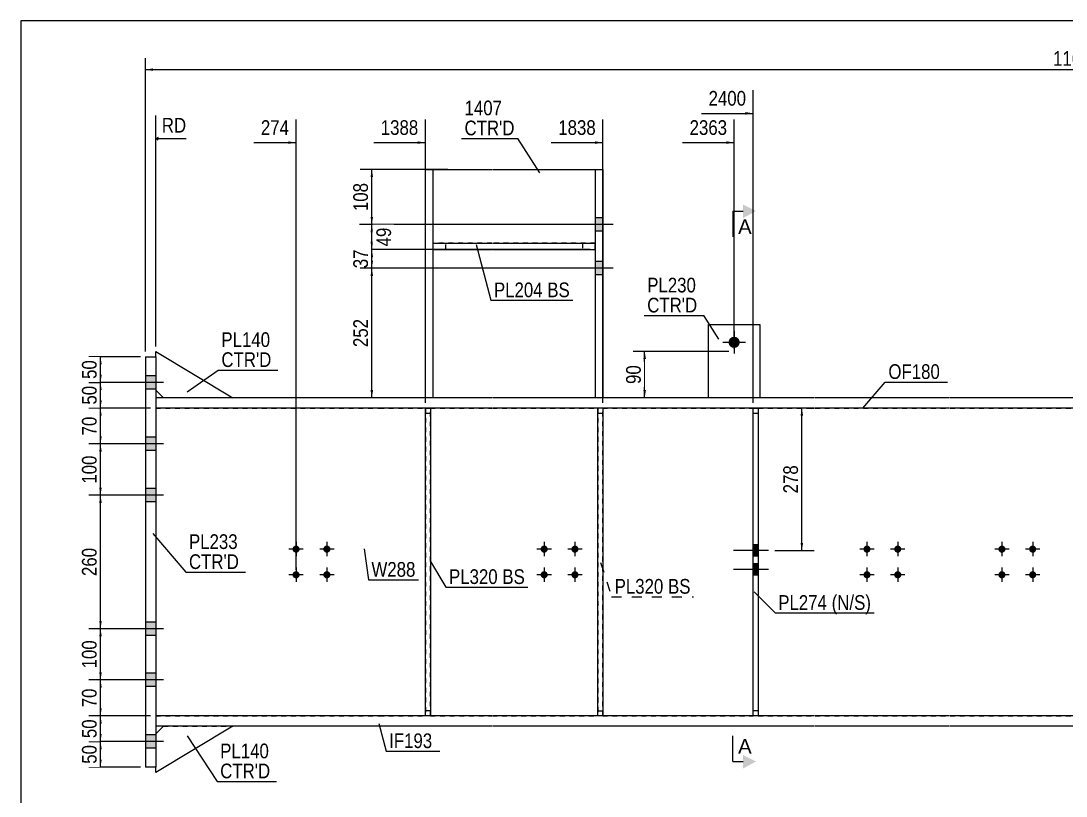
# Model space of a CAD drawing. Header units: millimetres. Extents: x -325 to 88, y -147 to 140.
# Drawn here: x -322.3 to -118.5, y -10.6 to 140.4 of the extents above; entities that cross this region are included whole.
import ezdxf

# ---------------------------------------------------------------- set-up
doc = ezdxf.new("R2010")
doc.units = ezdxf.units.MM
doc.linetypes.add('DXK_LINE_DOT1', pattern=[1.8814, 0.9407, -0.9407])
doc.linetypes.add('DXK_LINE_DOT2', pattern=[3.9198, 1.9599, -1.9599])
doc.styles.add('Arial', font='ARIAL.TTF', dxfattribs={"height": 0.2})
doc.styles.add('Arial Narrow', font='ARIALN.TTF', dxfattribs={"height": 0.2})

# ---------------------------------------------------------------- blocks, each defined once
blk = doc.blocks.new('Unknown-624482328-1210')
at = {"color": 5, "linetype": 'Continuous'}
for p, q in [((87.72, 140.45), (-322.28, 140.45)), ((-322.28, 140.45), (-322.28, -146.55))]:
    blk.add_line(p, q, dxfattribs=at)
blk = doc.blocks.new('Part-624482328-1436 - 1406')
at = {"color": 7, "linetype": 'DXK_LINE_DOT1'}
for p, q in [((-208.85, 65), (-209.85, 65)), ((-209.85, 65), (-209.85, 5)), ((-209.85, 64), (-208.85, 64)), ((-208.85, 5), (-208.85, 65)), ((-209.85, 6), (-208.85, 6)), ((-208.85, 5), (-209.85, 5))]:
    blk.add_line(p, q, dxfattribs=at)
blk = doc.blocks.new('Bolt-624482328-1413 - 1406')
at = {"linetype": 'Continuous'}
for points in [[(-210.31, 102.05), (-210.31, 99.45), (-208.85, 99.45), (-208.85, 102.05)], [(-210.31, 93.55), (-210.31, 90.95), (-208.85, 90.95), (-208.85, 93.55)]]:
    blk.add_hatch(color=3, dxfattribs=at).paths.add_polyline_path(points)
at = {"color": 3, "linetype": 'Continuous'}
for p, q in [((-208.85, 102.05), (-210.31, 102.05)), ((-206.85, 100.75), (-214.35, 100.75)), ((-208.85, 99.45), (-210.31, 99.45)), ((-206.85, 92.25), (-214.35, 92.25)), ((-208.85, 93.55), (-210.31, 93.55)), ((-208.85, 90.95), (-210.31, 90.95))]:
    blk.add_line(p, q, dxfattribs=at)
blk = doc.blocks.new('Bolt-624482328-2386 - 1406')
at = {"linetype": 'Continuous'}
for points in [[(-179.55, 38.32), (-179.55, 36.12), (-178.55, 36.12), (-178.55, 38.32)], [(-179.55, 34.64), (-179.55, 32.44), (-178.55, 32.44), (-178.55, 34.64)]]:
    blk.add_hatch(color=3, dxfattribs=at).paths.add_polyline_path(points)
at = {"color": 3, "linetype": 'Continuous'}
for p, q in [((-176.55, 37.22), (-183.35, 37.22)), ((-178.55, 38.32), (-179.55, 38.32)), ((-178.55, 36.12), (-179.55, 36.12)), ((-178.55, 34.64), (-179.55, 34.64)), ((-176.55, 33.54), (-183.35, 33.54)), ((-178.55, 32.44), (-179.55, 32.44))]:
    blk.add_line(p, q, dxfattribs=at)
blk = doc.blocks.new('Bolt-624482328-1414 - 1406')
at = {"linetype": 'Continuous'}
for points in [[(-210.31, 102.05), (-210.31, 99.45), (-208.85, 99.45), (-208.85, 102.05)], [(-210.31, 93.55), (-210.31, 90.95), (-208.85, 90.95), (-208.85, 93.55)]]:
    blk.add_hatch(color=3, dxfattribs=at).paths.add_polyline_path(points)
at = {"color": 3, "linetype": 'Continuous'}
for p, q in [((-208.85, 102.05), (-210.31, 102.05)), ((-206.85, 100.75), (-214.35, 100.75)), ((-208.85, 99.45), (-210.31, 99.45)), ((-206.85, 92.25), (-214.35, 92.25)), ((-208.85, 93.55), (-210.31, 93.55)), ((-208.85, 90.95), (-210.31, 90.95))]:
    blk.add_line(p, q, dxfattribs=at)
blk = doc.blocks.new('Part-624482328-1458 - 1406')
at = {"color": 2, "linetype": 'Continuous'}
for p, q in [((-243.44, 5), (-243.44, 65)), ((-242.44, 65), (-242.44, 5))]:
    blk.add_line(p, q, dxfattribs=at)
at = {"color": 7, "linetype": 'DXK_LINE_DOT1'}
for p, q in [((-243.44, 65), (-242.44, 65)), ((-243.44, 64), (-242.44, 64)), ((-242.44, 6), (-243.44, 6)), ((-242.44, 5), (-243.44, 5))]:
    blk.add_line(p, q, dxfattribs=at)
blk = doc.blocks.new('Part-624482328-1463 - 1406')
at = {"color": 7, "linetype": 'DXK_LINE_DOT1'}
for p, q in [((-243.44, 65), (-243.44, 5)), ((-242.44, 5), (-242.44, 65))]:
    blk.add_line(p, q, dxfattribs=at)
blk = doc.blocks.new('Part-624482328-1667 - 1406')
at = {"color": 2, "linetype": 'Continuous'}
for p, q in [((-296, 75), (-296, 76)), ((-296, 76), (-281, 67)), ((-296, 68.5), (-294.5, 67))]:
    blk.add_line(p, q, dxfattribs=at)
at = {"color": 7, "linetype": 'DXK_LINE_DOT1'}
for p, q in [((-296, 75), (-296, 68.5)), ((-281, 67), (-294.5, 67))]:
    blk.add_line(p, q, dxfattribs=at)
blk = doc.blocks.new('Part-624482328-1603 - 1406')
at = {"color": 2, "linetype": 'Continuous'}
for p, q in [((-179.55, 5), (-179.55, 65)), ((-178.55, 65), (-178.55, 5))]:
    blk.add_line(p, q, dxfattribs=at)
at = {"color": 7, "linetype": 'DXK_LINE_DOT1'}
for p, q in [((-179.55, 65), (-178.55, 65)), ((-179.55, 64), (-178.55, 64)), ((-178.55, 6), (-179.55, 6)), ((-178.55, 5), (-179.55, 5))]:
    blk.add_line(p, q, dxfattribs=at)
blk = doc.blocks.new('Bolt-624482328-1488 - 1406')
at = {"linetype": 'Continuous'}
for points in [[(-130.35, 37.5, -1), (-131.75, 37.5, -1)], [(-124.35, 37.5, -1), (-125.75, 37.5, -1)], [(-130.35, 32.5, -1), (-131.75, 32.5, -1)], [(-124.35, 32.5, -1), (-125.75, 32.5, -1)]]:
    blk.add_hatch(color=3, dxfattribs=at).paths.add_polyline_path(points)
at = {"color": 3, "linetype": 'Continuous'}
for p, q in [((-131.05, 38.9), (-131.05, 36.1)), ((-125.05, 38.9), (-125.05, 36.1)), ((-129.65, 37.5), (-132.45, 37.5)), ((-123.65, 37.5), (-126.45, 37.5)), ((-131.05, 33.9), (-131.05, 31.1)), ((-125.05, 33.9), (-125.05, 31.1)), ((-129.65, 32.5), (-132.45, 32.5)), ((-123.65, 32.5), (-126.45, 32.5))]:
    blk.add_line(p, q, dxfattribs=at)
blk = doc.blocks.new('Part-624482328-1728 - 1406')
at = {"color": 2, "linetype": 'Continuous'}
for p, q in [((-241.98, 97.1), (-230.48, 97.1)), ((-241.98, 95.9), (-230.48, 95.9)), ((-230.38, 97.1), (-210.31, 97.1)), ((-230.38, 95.9), (-210.31, 95.9))]:
    blk.add_line(p, q, dxfattribs=at)
at = {"color": 7, "linetype": 'DXK_LINE_DOT1'}
for p, q in [((-241.98, 97.1), (-241.98, 95.9)), ((-239.48, 95.9), (-239.48, 97.1)), ((-212.81, 97.1), (-212.81, 95.9)), ((-210.31, 95.9), (-210.31, 97.1))]:
    blk.add_line(p, q, dxfattribs=at)
blk = doc.blocks.new('Part-624482328-1672 - 1406')
at = {"color": 2, "linetype": 'Continuous'}
for p, q in [((-281, 3), (-296, -6)), ((-294.5, 3), (-296, 1.5)), ((-296, -6), (-296, -5))]:
    blk.add_line(p, q, dxfattribs=at)
at = {"color": 7, "linetype": 'DXK_LINE_DOT1'}
for p, q in [((-294.5, 3), (-281, 3)), ((-296, 1.5), (-296, -5))]:
    blk.add_line(p, q, dxfattribs=at)
blk = doc.blocks.new('Part-624482328-1677 - 1406')
at = {"color": 2, "linetype": 'Continuous'}
for p, q in [((-209.85, 5), (-209.85, 65)), ((-208.85, 65), (-208.85, 5))]:
    blk.add_line(p, q, dxfattribs=at)
blk = doc.blocks.new('Bolt-624482328-1549 - 1406')
at = {"linetype": 'Continuous'}
for points in [[(-219.58, 37.5, -1), (-220.98, 37.5, -1)], [(-213.58, 37.5, -1), (-214.98, 37.5, -1)], [(-219.58, 32.5, -1), (-220.98, 32.5, -1)], [(-213.58, 32.5, -1), (-214.98, 32.5, -1)]]:
    blk.add_hatch(color=3, dxfattribs=at).paths.add_polyline_path(points)
at = {"color": 3, "linetype": 'Continuous'}
for p, q in [((-220.28, 38.9), (-220.28, 36.1)), ((-214.28, 38.9), (-214.28, 36.1)), ((-218.88, 37.5), (-221.68, 37.5)), ((-212.88, 37.5), (-215.68, 37.5)), ((-220.28, 33.9), (-220.28, 31.1)), ((-214.28, 33.9), (-214.28, 31.1)), ((-218.88, 32.5), (-221.68, 32.5)), ((-212.88, 32.5), (-215.68, 32.5))]:
    blk.add_line(p, q, dxfattribs=at)
blk = doc.blocks.new('Bolt-624482328-1550 - 1406')
at = {"linetype": 'Continuous'}
for points in [[(-267.94, 37.5, -1), (-269.34, 37.5, -1)], [(-261.94, 37.5, -1), (-263.34, 37.5, -1)], [(-267.94, 32.5, -1), (-269.34, 32.5, -1)], [(-261.94, 32.5, -1), (-263.34, 32.5, -1)]]:
    blk.add_hatch(color=3, dxfattribs=at).paths.add_polyline_path(points)
at = {"color": 3, "linetype": 'Continuous'}
for p, q in [((-268.64, 38.9), (-268.64, 36.1)), ((-262.64, 38.9), (-262.64, 36.1)), ((-267.24, 37.5), (-270.04, 37.5)), ((-261.24, 37.5), (-264.04, 37.5)), ((-268.64, 33.9), (-268.64, 31.1)), ((-262.64, 33.9), (-262.64, 31.1)), ((-267.24, 32.5), (-270.04, 32.5)), ((-261.24, 32.5), (-264.04, 32.5))]:
    blk.add_line(p, q, dxfattribs=at)
blk = doc.blocks.new('Bolt-624482328-1552 - 1406')
at = {"linetype": 'Continuous'}
for points in [[(-156.65, 37.5, -1), (-158.05, 37.5, -1)], [(-150.65, 37.5, -1), (-152.05, 37.5, -1)], [(-156.65, 32.5, -1), (-158.05, 32.5, -1)], [(-150.65, 32.5, -1), (-152.05, 32.5, -1)]]:
    blk.add_hatch(color=3, dxfattribs=at).paths.add_polyline_path(points)
at = {"color": 3, "linetype": 'Continuous'}
for p, q in [((-157.35, 38.9), (-157.35, 36.1)), ((-151.35, 38.9), (-151.35, 36.1)), ((-155.95, 37.5), (-158.75, 37.5)), ((-149.95, 37.5), (-152.75, 37.5)), ((-157.35, 33.9), (-157.35, 31.1)), ((-151.35, 33.9), (-151.35, 31.1)), ((-155.95, 32.5), (-158.75, 32.5)), ((-149.95, 32.5), (-152.75, 32.5))]:
    blk.add_line(p, q, dxfattribs=at)
blk = doc.blocks.new('Part-624482328-1632 - 1406')
at = {"color": 2, "linetype": 'Continuous'}
for p, q in [((-243.44, 67), (-243.44, 111.5)), ((-243.44, 111.5), (-230.48, 111.5)), ((-241.98, 111.5), (-241.98, 67)), ((-230.38, 111.5), (-208.85, 111.5)), ((-210.31, 111.5), (-210.31, 67)), ((-208.85, 111.5), (-208.85, 67))]:
    blk.add_line(p, q, dxfattribs=at)
at = {"color": 7, "linetype": 'DXK_LINE_DOT1'}
for p, q in [((-230.48, 67), (-243.44, 67)), ((-208.85, 67), (-230.38, 67))]:
    blk.add_line(p, q, dxfattribs=at)
blk = doc.blocks.new('Part-624482328-1637 - 1406')
at = {"color": 7, "linetype": 'DXK_LINE_DOT1'}
for p, q in [((-296, 65), (-296, 5)), ((-296, 65), (-252.54, 65)), ((-252.44, 65), (-243.44, 65)), ((-242.44, 65), (-230.48, 65)), ((-230.38, 65), (-209.85, 65)), ((-208.85, 65), (-197.35, 65)), ((-197.25, 65), (-179.55, 65)), ((-178.55, 65), (-167.55, 65)), ((-167.45, 65), (-141.25, 65)), ((-141.15, 65), (-114.96, 65)), ((-296, 5), (-252.54, 5)), ((-252.44, 5), (-243.44, 5)), ((-242.44, 5), (-230.48, 5)), ((-230.38, 5), (-209.85, 5)), ((-208.85, 5), (-197.35, 5)), ((-197.25, 5), (-179.55, 5)), ((-178.55, 5), (-167.55, 5)), ((-167.45, 5), (-141.25, 5)), ((-141.15, 5), (-114.96, 5))]:
    blk.add_line(p, q, dxfattribs=at)
blk = doc.blocks.new('Bolt-624482328-1638 - 1406')
at = {"linetype": 'Continuous'}
for points in [[(-298, 71.3), (-298, 68.7), (-296, 68.7), (-296, 71.3)], [(-298, 71.3), (-298, 68.7), (-296, 68.7), (-296, 71.3)], [(-298, 59.3), (-298, 56.7), (-296, 56.7), (-296, 59.3)], [(-298, 59.3), (-298, 56.7), (-296, 56.7), (-296, 59.3)], [(-298, 49.3), (-298, 46.7), (-296, 46.7), (-296, 49.3)], [(-298, 49.3), (-298, 46.7), (-296, 46.7), (-296, 49.3)], [(-298, 23.3), (-298, 20.7), (-296, 20.7), (-296, 23.3)], [(-298, 23.3), (-298, 20.7), (-296, 20.7), (-296, 23.3)], [(-298, 13.3), (-298, 10.7), (-296, 10.7), (-296, 13.3)], [(-298, 13.3), (-298, 10.7), (-296, 10.7), (-296, 13.3)], [(-298, 1.3), (-298, -1.3), (-296, -1.3), (-296, 1.3)], [(-298, 1.3), (-298, -1.3), (-296, -1.3), (-296, 1.3)]]:
    blk.add_hatch(color=3, dxfattribs=at).paths.add_polyline_path(points)
at = {"color": 3, "linetype": 'Continuous'}
for p, q in [((-294.5, 70), (-303.5, 70)), ((-294.5, 70), (-303.5, 70)), ((-296, 71.3), (-298, 71.3)), ((-296, 71.3), (-298, 71.3)), ((-296, 68.7), (-298, 68.7)), ((-296, 68.7), (-298, 68.7)), ((-296, 59.3), (-298, 59.3)), ((-296, 59.3), (-298, 59.3)), ((-294.5, 58), (-303.5, 58)), ((-294.5, 58), (-303.5, 58)), ((-296, 56.7), (-298, 56.7)), ((-296, 56.7), (-298, 56.7)), ((-296, 49.3), (-298, 49.3)), ((-296, 49.3), (-298, 49.3)), ((-294.5, 48), (-303.5, 48)), ((-294.5, 48), (-303.5, 48)), ((-296, 46.7), (-298, 46.7)), ((-296, 46.7), (-298, 46.7)), ((-296, 23.3), (-298, 23.3)), ((-296, 23.3), (-298, 23.3)), ((-294.5, 22), (-303.5, 22)), ((-294.5, 22), (-303.5, 22)), ((-296, 20.7), (-298, 20.7)), ((-296, 20.7), (-298, 20.7)), ((-296, 13.3), (-298, 13.3)), ((-296, 13.3), (-298, 13.3)), ((-294.5, 12), (-303.5, 12)), ((-294.5, 12), (-303.5, 12)), ((-296, 10.7), (-298, 10.7)), ((-296, 10.7), (-298, 10.7)), ((-294.5, 0), (-303.5, 0)), ((-294.5, 0), (-303.5, 0)), ((-296, 1.3), (-298, 1.3)), ((-296, 1.3), (-298, 1.3)), ((-296, -1.3), (-298, -1.3)), ((-296, -1.3), (-298, -1.3))]:
    blk.add_line(p, q, dxfattribs=at)
blk = doc.blocks.new('Part-624482328-2385 - 1406')
at = {"color": 2, "linetype": 'Continuous'}
for p, q in [((-188.25, 67), (-188.25, 81.3)), ((-188.25, 81.3), (-178.25, 81.3)), ((-178.25, 81.3), (-178.25, 67))]:
    blk.add_line(p, q, dxfattribs=at)
at = {"color": 7, "linetype": 'DXK_LINE_DOT1'}
blk.add_line((-178.25, 67), (-188.25, 67), dxfattribs=at)
blk = doc.blocks.new('Part-624482328-1706 - 1406')
at = {"color": 2, "linetype": 'Continuous'}
for p, q in [((-298, 75), (-296, 75)), ((-298, 75), (-298, -5)), ((-296, 75), (-296, -5)), ((-296, -5), (-298, -5))]:
    blk.add_line(p, q, dxfattribs=at)
blk = doc.blocks.new('Part-624482328-1750 - 1406')
at = {"color": 7, "linetype": 'DXK_LINE_DOT1'}
for p, q in [((-230.48, 97.1), (-241.98, 97.1)), ((-241.98, 95.9), (-230.48, 95.9)), ((-210.31, 97.1), (-230.38, 97.1)), ((-230.38, 95.9), (-210.31, 95.9))]:
    blk.add_line(p, q, dxfattribs=at)
blk = doc.blocks.new('Part-624482328-1755 - 1406')
at = {"color": 2, "linetype": 'Continuous'}
for p, q in [((-296, 67), (-296, 65)), ((-252.54, 67), (-296, 67)), ((-230.48, 67), (-252.44, 67)), ((-197.35, 67), (-230.38, 67)), ((-167.55, 67), (-197.25, 67)), ((-141.25, 67), (-167.45, 67)), ((-114.96, 67), (-141.15, 67)), ((-105.86, 67), (-114.86, 67)), ((-105.86, 65), (-105.86, 67)), ((-252.54, 65), (-296, 65)), ((-230.48, 65), (-252.44, 65)), ((-197.35, 65), (-230.38, 65)), ((-167.55, 65), (-197.25, 65)), ((-141.25, 65), (-167.45, 65)), ((-114.96, 65), (-141.15, 65)), ((-105.86, 65), (-114.86, 65))]:
    blk.add_line(p, q, dxfattribs=at)
blk = doc.blocks.new('Part-624482328-1804 - 1406')
at = {"color": 2, "linetype": 'Continuous'}
for p, q in [((-296, 5), (-296, 3)), ((-252.54, 5), (-296, 5)), ((-230.48, 5), (-252.44, 5)), ((-197.35, 5), (-230.38, 5)), ((-167.55, 5), (-197.25, 5)), ((-141.25, 5), (-167.45, 5)), ((-114.96, 5), (-141.15, 5)), ((-105.86, 5), (-114.86, 5)), ((-105.86, 3), (-105.86, 5)), ((-252.54, 3), (-296, 3)), ((-230.48, 3), (-252.44, 3)), ((-197.35, 3), (-230.38, 3)), ((-167.55, 3), (-197.25, 3)), ((-141.25, 3), (-167.45, 3)), ((-114.96, 3), (-141.15, 3)), ((-105.86, 3), (-114.86, 3))]:
    blk.add_line(p, q, dxfattribs=at)
blk = doc.blocks.new('Bolt-624482328-2387 - 1406')
at = {"linetype": 'Continuous'}
blk.add_hatch(color=3, dxfattribs=at).paths.add_polyline_path([(-183.25, 76.7, -1), (-183.25, 78.9, -1)])
at = {"color": 3, "linetype": 'Continuous'}
for p, q in [((-183.25, 80), (-183.25, 75.6)), ((-181.05, 77.8), (-185.45, 77.8))]:
    blk.add_line(p, q, dxfattribs=at)
blk = doc.blocks.new('StraightDimension-624482328-1916 - 1406')
at = {"linetype": 'Continuous'}
for points in [[(-307.02, 10.5), (-306.77, 12), (-306.52, 10.5)], [(-306.52, 6.5), (-306.77, 5), (-307.02, 6.5)]]:
    blk.add_hatch(color=7, dxfattribs=at).paths.add_polyline_path(points)
at = {"color": 7, "linetype": 'Continuous'}
for p, q in [((-297, 12), (-309.02, 12)), ((-306.77, 5), (-306.77, 12)), ((-297, 5), (-309.02, 5))]:
    blk.add_line(p, q, dxfattribs=at)
at = {"color": 0}
blk.add_wipeout([(-306.92, 10.93), (-311.12, 10.93), (-311.12, 6.07), (-306.92, 6.07)], dxfattribs=at)
at = {"color": 3, "style": 'Arial Narrow'}
blk.add_text('70', height=2.863, rotation=90.0002, dxfattribs=at).set_placement((-307.52, 6.67))
blk = doc.blocks.new('StraightDimension-624482328-1882 - 1406')
at = {"linetype": 'Continuous'}
for points in [[(-307.02, -1.5), (-306.77, 0), (-306.52, -1.5)], [(-306.52, -3.5), (-306.77, -5), (-307.02, -3.5)]]:
    blk.add_hatch(color=7, dxfattribs=at).paths.add_polyline_path(points)
at = {"color": 7, "linetype": 'Continuous'}
for p, q in [((-297, 0), (-309.02, 0)), ((-306.77, -5), (-306.77, 0)), ((-299, -5), (-309.02, -5))]:
    blk.add_line(p, q, dxfattribs=at)
at = {"color": 0}
blk.add_wipeout([(-306.92, -0.07), (-311.12, -0.07), (-311.12, -4.93), (-306.92, -4.93)], dxfattribs=at)
at = {"color": 3, "style": 'Arial Narrow'}
blk.add_text('50', height=2.863, rotation=90.0002, dxfattribs=at).set_placement((-307.52, -4.33))
blk = doc.blocks.new('StraightDimension-624482328-4187 - 1406')
at = {"linetype": 'Continuous'}
for points in [[(-254.13, 110), (-253.88, 111.5), (-253.63, 110)], [(-253.63, 102.25), (-253.88, 100.75), (-254.13, 102.25)]]:
    blk.add_hatch(color=7, dxfattribs=at).paths.add_polyline_path(points)
at = {"color": 7, "linetype": 'Continuous'}
for p, q in [((-239.05, 111.5), (-256.13, 111.5)), ((-253.88, 100.75), (-253.88, 111.5)), ((-211.31, 100.75), (-256.13, 100.75))]:
    blk.add_line(p, q, dxfattribs=at)
at = {"color": 0}
blk.add_wipeout([(-254.03, 109.47), (-258.23, 109.47), (-258.23, 102.78), (-254.03, 102.78)], dxfattribs=at)
at = {"color": 3, "style": 'Arial Narrow'}
blk.add_text('108', height=2.863, rotation=90.0002, dxfattribs=at).set_placement((-254.63, 103.38))
blk = doc.blocks.new('StraightDimension-624482328-1901 - 1406')
at = {"linetype": 'Continuous'}
for points in [[(-307.02, 3.5), (-306.77, 5), (-306.52, 3.5)], [(-306.52, 1.5), (-306.77, 0), (-307.02, 1.5)]]:
    blk.add_hatch(color=7, dxfattribs=at).paths.add_polyline_path(points)
at = {"color": 7, "linetype": 'Continuous'}
for p, q in [((-297, 5), (-309.02, 5)), ((-306.77, 0), (-306.77, 5)), ((-297, 0), (-309.02, 0))]:
    blk.add_line(p, q, dxfattribs=at)
at = {"color": 0}
blk.add_wipeout([(-306.92, 4.93), (-311.12, 4.93), (-311.12, 0.07), (-306.92, 0.07)], dxfattribs=at)
at = {"color": 3, "style": 'Arial Narrow'}
blk.add_text('50', height=2.863, rotation=90.0002, dxfattribs=at).set_placement((-307.52, 0.67))
blk = doc.blocks.new('StraightDimension-624482328-4053 - 1406')
at = {"linetype": 'Continuous'}
blk.add_hatch(color=7, dxfattribs=at).paths.add_polyline_path([(-270.14, 116.98), (-268.64, 116.73), (-270.14, 116.48)])
at = {"color": 7, "linetype": 'Continuous'}
for p, q in [((-268.64, 33.5), (-268.64, 121.23)), ((-276.87, 116.73), (-268.64, 116.73))]:
    blk.add_line(p, q, dxfattribs=at)
at = {"color": 0, "linetype": 'Continuous'}
blk.add_wipeout([(-289.47, 118.08), (-289.47, 122.28), (-295.41, 122.28), (-295.41, 118.08)], dxfattribs=at)
at = {"color": 7, "linetype": 'Continuous'}
for p, q in [((-296, 77), (-296, 121.98)), ((-295.5, 117.73), (-296, 117.48)), ((-295.5, 117.23), (-296, 117.48)), ((-290.07, 117.48), (-296, 117.48))]:
    blk.add_line(p, q, dxfattribs=at)
at = {"color": 3, "linetype": 'Continuous', "style": 'Arial Narrow'}
blk.add_text('RD', height=2.863, dxfattribs=at).set_placement((-294.81, 118.68))
at = {"color": 0}
blk.add_wipeout([(-269.41, 117.63), (-269.41, 121.83), (-276.1, 121.83), (-276.1, 117.63)], dxfattribs=at)
at = {"color": 3, "style": 'Arial Narrow'}
blk.add_text('274', height=2.863, dxfattribs=at).set_placement((-275.5, 118.23))
blk = doc.blocks.new('StraightDimension-624482328-1932 - 1406')
at = {"linetype": 'Continuous'}
for points in [[(-307.02, 46.5), (-306.77, 48), (-306.52, 46.5)], [(-306.52, 23.5), (-306.77, 22), (-307.02, 23.5)]]:
    blk.add_hatch(color=7, dxfattribs=at).paths.add_polyline_path(points)
at = {"color": 7, "linetype": 'Continuous'}
for p, q in [((-297, 48), (-309.02, 48)), ((-306.77, 22), (-306.77, 48)), ((-297, 22), (-309.02, 22))]:
    blk.add_line(p, q, dxfattribs=at)
at = {"color": 0}
blk.add_wipeout([(-306.92, 38.34), (-311.12, 38.34), (-311.12, 31.66), (-306.92, 31.66)], dxfattribs=at)
at = {"color": 3, "style": 'Arial Narrow'}
blk.add_text('260', height=2.863, rotation=90.0002, dxfattribs=at).set_placement((-307.52, 32.26))
blk = doc.blocks.new('StraightDimension-624482328-1925 - 1406')
at = {"linetype": 'Continuous'}
for points in [[(-307.02, 20.5), (-306.77, 22), (-306.52, 20.5)], [(-306.52, 13.5), (-306.77, 12), (-307.02, 13.5)]]:
    blk.add_hatch(color=7, dxfattribs=at).paths.add_polyline_path(points)
at = {"color": 7, "linetype": 'Continuous'}
for p, q in [((-297, 22), (-309.02, 22)), ((-306.77, 12), (-306.77, 22)), ((-297, 12), (-309.02, 12))]:
    blk.add_line(p, q, dxfattribs=at)
at = {"color": 0}
blk.add_wipeout([(-306.92, 20.34), (-311.12, 20.34), (-311.12, 13.66), (-306.92, 13.66)], dxfattribs=at)
at = {"color": 3, "style": 'Arial Narrow'}
blk.add_text('100', height=2.863, rotation=90.0002, dxfattribs=at).set_placement((-307.52, 14.26))
blk = doc.blocks.new('StraightDimension-624482328-1939 - 1406')
at = {"linetype": 'Continuous'}
for points in [[(-307.02, 56.5), (-306.77, 58), (-306.52, 56.5)], [(-306.52, 49.5), (-306.77, 48), (-307.02, 49.5)]]:
    blk.add_hatch(color=7, dxfattribs=at).paths.add_polyline_path(points)
at = {"color": 7, "linetype": 'Continuous'}
for p, q in [((-297, 58), (-309.02, 58)), ((-306.77, 48), (-306.77, 58)), ((-297, 48), (-309.02, 48))]:
    blk.add_line(p, q, dxfattribs=at)
at = {"color": 0}
blk.add_wipeout([(-306.92, 56.34), (-311.12, 56.34), (-311.12, 49.66), (-306.92, 49.66)], dxfattribs=at)
at = {"color": 3, "style": 'Arial Narrow'}
blk.add_text('100', height=2.863, rotation=90.0002, dxfattribs=at).set_placement((-307.52, 50.26))
blk = doc.blocks.new('StraightDimension-624482328-1946 - 1406')
at = {"linetype": 'Continuous'}
for points in [[(-307.02, 63.5), (-306.77, 65), (-306.52, 63.5)], [(-306.52, 59.5), (-306.77, 58), (-307.02, 59.5)]]:
    blk.add_hatch(color=7, dxfattribs=at).paths.add_polyline_path(points)
at = {"color": 7, "linetype": 'Continuous'}
for p, q in [((-297, 65), (-309.02, 65)), ((-306.77, 58), (-306.77, 65)), ((-297, 58), (-309.02, 58))]:
    blk.add_line(p, q, dxfattribs=at)
at = {"color": 0}
blk.add_wipeout([(-306.92, 63.93), (-311.12, 63.93), (-311.12, 59.07), (-306.92, 59.07)], dxfattribs=at)
at = {"color": 3, "style": 'Arial Narrow'}
blk.add_text('70', height=2.863, rotation=90.0002, dxfattribs=at).set_placement((-307.52, 59.67))
blk = doc.blocks.new('StraightDimension-624482328-1955 - 1406')
at = {"linetype": 'Continuous'}
for points in [[(-307.02, 68.5), (-306.77, 70), (-306.52, 68.5)], [(-306.52, 66.5), (-306.77, 65), (-307.02, 66.5)]]:
    blk.add_hatch(color=7, dxfattribs=at).paths.add_polyline_path(points)
at = {"color": 7, "linetype": 'Continuous'}
for p, q in [((-297, 70), (-309.02, 70)), ((-306.77, 65), (-306.77, 70)), ((-297, 65), (-309.02, 65))]:
    blk.add_line(p, q, dxfattribs=at)
at = {"color": 0}
blk.add_wipeout([(-306.92, 69.93), (-311.12, 69.93), (-311.12, 65.07), (-306.92, 65.07)], dxfattribs=at)
at = {"color": 3, "style": 'Arial Narrow'}
blk.add_text('50', height=2.863, rotation=90.0002, dxfattribs=at).set_placement((-307.52, 65.67))
blk = doc.blocks.new('StraightDimension-624482328-1971 - 1406')
at = {"linetype": 'Continuous'}
for points in [[(-307.02, 73.5), (-306.77, 75), (-306.52, 73.5)], [(-306.52, 71.5), (-306.77, 70), (-307.02, 71.5)]]:
    blk.add_hatch(color=7, dxfattribs=at).paths.add_polyline_path(points)
at = {"color": 7, "linetype": 'Continuous'}
for p, q in [((-299, 75), (-309.02, 75)), ((-306.77, 70), (-306.77, 75)), ((-297, 70), (-309.02, 70))]:
    blk.add_line(p, q, dxfattribs=at)
at = {"color": 0}
blk.add_wipeout([(-306.92, 74.93), (-311.12, 74.93), (-311.12, 70.07), (-306.92, 70.07)], dxfattribs=at)
at = {"color": 3, "style": 'Arial Narrow'}
blk.add_text('50', height=2.863, rotation=90.0002, dxfattribs=at).set_placement((-307.52, 70.67))
blk = doc.blocks.new('StraightDimension-624482328-2009 - 1406')
at = {"linetype": 'Continuous'}
for points in [[(-200.94, 74.54), (-200.69, 76.04), (-200.44, 74.54)], [(-200.44, 68.5), (-200.69, 67), (-200.94, 68.5)]]:
    blk.add_hatch(color=7, dxfattribs=at).paths.add_polyline_path(points)
at = {"color": 7, "linetype": 'Continuous'}
for p, q in [((-184.25, 76.04), (-202.94, 76.04)), ((-200.69, 67), (-200.69, 76.04)), ((-184.25, 67), (-202.94, 67))]:
    blk.add_line(p, q, dxfattribs=at)
at = {"color": 0}
blk.add_wipeout([(-200.84, 73.95), (-205.04, 73.95), (-205.04, 69.09), (-200.84, 69.09)], dxfattribs=at)
at = {"color": 3, "style": 'Arial Narrow'}
blk.add_text('90', height=2.863, rotation=90.0002, dxfattribs=at).set_placement((-201.44, 69.69))
blk = doc.blocks.new('StraightDimension-624482328-4052 - 1406')
at = {"linetype": 'Continuous'}
blk.add_hatch(color=7, dxfattribs=at).paths.add_polyline_path([(-244.94, 116.98), (-243.44, 116.73), (-244.94, 116.48)])
at = {"color": 7, "linetype": 'Continuous'}
for p, q in [((-243.44, 66), (-243.44, 121.23)), ((-253.5, 116.73), (-243.44, 116.73))]:
    blk.add_line(p, q, dxfattribs=at)
at = {"color": 0}
blk.add_wipeout([(-244.22, 117.63), (-244.22, 121.83), (-252.73, 121.83), (-252.73, 117.63)], dxfattribs=at)
at = {"color": 3, "style": 'Arial Narrow'}
blk.add_text('1388', height=2.863, dxfattribs=at).set_placement((-252.13, 118.23))
blk = doc.blocks.new('StraightDimension-624482328-2132 - 1406')
at = {"linetype": 'Continuous'}
blk.add_hatch(color=7, dxfattribs=at).paths.add_polyline_path([(-296.5, 130.7), (-298, 130.95), (-296.5, 131.2)])
at = {"color": 7, "linetype": 'Continuous'}
for p, q in [((-298, 76), (-298, 133.2)), ((-298, 130.95), (64.98, 130.95))]:
    blk.add_line(p, q, dxfattribs=at)
at = {"color": 0}
blk.add_wipeout([(-111.34, 131.1), (-111.34, 135.3), (-121.68, 135.3), (-121.68, 131.1)], dxfattribs=at)
at = {"color": 3, "style": 'Arial Narrow'}
blk.add_text('11675', height=2.863, dxfattribs=at).set_placement((-121.08, 131.7))
blk = doc.blocks.new('StraightDimension-624482328-4049 - 1406')
at = {"linetype": 'Continuous'}
blk.add_hatch(color=7, dxfattribs=at).paths.add_polyline_path([(-181.05, 122.68), (-179.55, 122.43), (-181.05, 122.18)])
at = {"color": 7, "linetype": 'Continuous'}
for p, q in [((-179.55, 66), (-179.55, 126.93)), ((-189.61, 122.43), (-179.55, 122.43))]:
    blk.add_line(p, q, dxfattribs=at)
at = {"color": 0}
blk.add_wipeout([(-180.32, 123.33), (-180.32, 127.53), (-188.83, 127.53), (-188.83, 123.33)], dxfattribs=at)
at = {"color": 3, "style": 'Arial Narrow'}
blk.add_text('2400', height=2.863, dxfattribs=at).set_placement((-188.23, 123.93))
blk = doc.blocks.new('StraightDimension-624482328-4050 - 1406')
at = {"linetype": 'Continuous'}
blk.add_hatch(color=7, dxfattribs=at).paths.add_polyline_path([(-184.75, 116.98), (-183.25, 116.73), (-184.75, 116.48)])
at = {"color": 7, "linetype": 'Continuous'}
for p, q in [((-183.25, 76.6), (-183.25, 121.23)), ((-193.31, 116.73), (-183.25, 116.73))]:
    blk.add_line(p, q, dxfattribs=at)
at = {"color": 0}
blk.add_wipeout([(-184.02, 117.63), (-184.02, 121.83), (-192.53, 121.83), (-192.53, 117.63)], dxfattribs=at)
at = {"color": 3, "style": 'Arial Narrow'}
blk.add_text('2363', height=2.863, dxfattribs=at).set_placement((-191.93, 118.23))
blk = doc.blocks.new('StraightDimension-624482328-4051 - 1406')
at = {"linetype": 'Continuous'}
blk.add_hatch(color=7, dxfattribs=at).paths.add_polyline_path([(-210.35, 116.98), (-208.85, 116.73), (-210.35, 116.48)])
at = {"color": 7, "linetype": 'Continuous'}
for p, q in [((-208.85, 66), (-208.85, 121.23)), ((-218.91, 116.73), (-208.85, 116.73))]:
    blk.add_line(p, q, dxfattribs=at)
at = {"color": 0}
blk.add_wipeout([(-209.62, 117.63), (-209.62, 121.83), (-218.13, 121.83), (-218.13, 117.63)], dxfattribs=at)
at = {"color": 3, "style": 'Arial Narrow'}
blk.add_text('1838', height=2.863, dxfattribs=at).set_placement((-217.53, 118.23))
blk = doc.blocks.new('StraightDimension-624482328-4188 - 1406')
at = {"linetype": 'Continuous'}
for points in [[(-254.13, 99.25), (-253.88, 100.75), (-253.63, 99.25)], [(-253.63, 97.4), (-253.88, 95.9), (-254.13, 97.4)]]:
    blk.add_hatch(color=7, dxfattribs=at).paths.add_polyline_path(points)
at = {"color": 7, "linetype": 'Continuous'}
for p, q in [((-211.31, 100.75), (-256.28, 100.75)), ((-253.88, 95.9), (-253.88, 100.75)), ((-211.31, 95.9), (-256.28, 95.9))]:
    blk.add_line(p, q, dxfattribs=at)
at = {"color": 0}
blk.add_wipeout([(-249.53, 100.75), (-253.73, 100.75), (-253.73, 95.9), (-249.53, 95.9)], dxfattribs=at)
at = {"color": 3, "style": 'Arial Narrow'}
blk.add_text('49', height=2.863, rotation=90.0002, dxfattribs=at).set_placement((-250.13, 96.5))
blk = doc.blocks.new('StraightDimension-624482328-4189 - 1406')
at = {"linetype": 'Continuous'}
for points in [[(-254.13, 94.4), (-253.88, 95.9), (-253.63, 94.4)], [(-253.63, 93.75), (-253.88, 92.25), (-254.13, 93.75)]]:
    blk.add_hatch(color=7, dxfattribs=at).paths.add_polyline_path(points)
at = {"color": 7, "linetype": 'Continuous'}
for p, q in [((-211.31, 95.9), (-256.13, 95.9)), ((-253.88, 92.25), (-253.88, 95.9)), ((-211.31, 92.25), (-256.13, 92.25))]:
    blk.add_line(p, q, dxfattribs=at)
at = {"color": 0}
blk.add_wipeout([(-254.03, 96.5), (-258.23, 96.5), (-258.23, 91.65), (-254.03, 91.65)], dxfattribs=at)
at = {"color": 3, "style": 'Arial Narrow'}
blk.add_text('37', height=2.863, rotation=90.0002, dxfattribs=at).set_placement((-254.63, 92.25))
blk = doc.blocks.new('StraightDimension-624482328-4190 - 1406')
at = {"linetype": 'Continuous'}
for points in [[(-254.13, 90.75), (-253.88, 92.25), (-253.63, 90.75)], [(-253.63, 68.5), (-253.88, 67), (-254.13, 68.5)]]:
    blk.add_hatch(color=7, dxfattribs=at).paths.add_polyline_path(points)
at = {"color": 7, "linetype": 'Continuous'}
for p, q in [((-211.31, 92.25), (-256.13, 92.25)), ((-253.88, 67), (-253.88, 92.25)), ((-247.73, 67), (-256.13, 67))]:
    blk.add_line(p, q, dxfattribs=at)
at = {"color": 0}
blk.add_wipeout([(-254.03, 82.97), (-258.23, 82.97), (-258.23, 76.28), (-254.03, 76.28)], dxfattribs=at)
at = {"color": 3, "style": 'Arial Narrow'}
blk.add_text('252', height=2.863, rotation=90.0002, dxfattribs=at).set_placement((-254.63, 76.88))
blk = doc.blocks.new('StraightDimension-624482328-4269 - 1406')
at = {"linetype": 'Continuous'}
for points in [[(-170.3, 63.5), (-170.05, 65), (-169.8, 63.5)], [(-169.8, 38.72), (-170.05, 37.22), (-170.3, 38.72)]]:
    blk.add_hatch(color=7, dxfattribs=at).paths.add_polyline_path(points)
at = {"color": 7, "linetype": 'Continuous'}
for p, q in [((-170.05, 37.22), (-170.05, 65)), ((-169.15, 65), (-167.65, 65)), ((-175.3, 37.22), (-167.65, 37.22))]:
    blk.add_line(p, q, dxfattribs=at)
at = {"color": 0}
blk.add_wipeout([(-170.2, 54.45), (-174.4, 54.45), (-174.4, 47.77), (-170.2, 47.77)], dxfattribs=at)
at = {"color": 3, "style": 'Arial Narrow'}
blk.add_text('278', height=2.863, rotation=90.0002, dxfattribs=at).set_placement((-170.8, 48.37))
blk = doc.blocks.new('Mark-624482328-1633 - 1406')
at = {"color": 0}
blk.add_wipeout([(-245.36, 32.12), (-245.36, 35.12), (-253.95, 35.12), (-253.95, 32.12)], dxfattribs=at)
blk.add_wipeout([(-245.36, 32.12), (-245.36, 35.12), (-253.95, 35.12), (-253.95, 32.12)], dxfattribs=at)
at = {"color": 7, "linetype": 'Continuous'}
for p, q in [((-255.37, 37.58), (-254.55, 31.52)), ((-254.55, 31.52), (-244.76, 31.52))]:
    blk.add_line(p, q, dxfattribs=at)
at = {"color": 3, "style": 'Arial Narrow'}
blk.add_text('W288', height=2.863, dxfattribs=at).set_placement((-253.95, 32.12))
blk = doc.blocks.new('Mark-624482328-1800 - 1406')
at = {"color": 0}
blk.add_wipeout([(-242.09, -1.27), (-242.09, 1.73), (-250.5, 1.73), (-250.5, -1.27)], dxfattribs=at)
blk.add_wipeout([(-242.09, -1.27), (-242.09, 1.73), (-250.5, 1.73), (-250.5, -1.27)], dxfattribs=at)
at = {"color": 7, "linetype": 'Continuous'}
for p, q in [((-252.54, 3.5), (-251.1, -1.87)), ((-251.1, -1.87), (-240.59, -1.87))]:
    blk.add_line(p, q, dxfattribs=at)
at = {"color": 3, "style": 'Arial Narrow'}
blk.add_text('IF193', height=2.863, dxfattribs=at).set_placement((-250.5, -1.27))
blk = doc.blocks.new('Mark-624482328-1751 - 1406')
at = {"color": 0}
blk.add_wipeout([(-143.13, 70.67), (-143.13, 73.67), (-153.18, 73.67), (-153.18, 70.67)], dxfattribs=at)
blk.add_wipeout([(-143.13, 70.67), (-143.13, 73.67), (-153.18, 73.67), (-153.18, 70.67)], dxfattribs=at)
at = {"color": 7, "linetype": 'Continuous'}
for p, q in [((-158.13, 65), (-153.78, 70.07)), ((-153.78, 70.07), (-141.63, 70.07))]:
    blk.add_line(p, q, dxfattribs=at)
at = {"color": 3, "style": 'Arial Narrow'}
blk.add_text('OF180', height=2.863, dxfattribs=at).set_placement((-153.18, 70.67))
blk = doc.blocks.new('Mark-624482328-4117 - 1406')
at = {"color": 7, "linetype": 'Continuous'}
blk.add_line((-186.22, 78.41), (-189.18, 83.03), dxfattribs=at)
at = {"color": 0}
blk.add_wipeout([(-190.68, 87.53), (-190.68, 90.53), (-200.19, 90.53), (-200.19, 87.53)], dxfattribs=at)
blk.add_wipeout([(-190.68, 87.53), (-190.68, 90.53), (-200.19, 90.53), (-200.19, 87.53)], dxfattribs=at)
blk.add_wipeout([(-190.43, 83.63), (-190.43, 86.63), (-200.19, 86.63), (-200.19, 83.63)], dxfattribs=at)
blk.add_wipeout([(-190.43, 83.63), (-190.43, 86.63), (-200.19, 86.63), (-200.19, 83.63)], dxfattribs=at)
at = {"color": 7, "linetype": 'Continuous'}
blk.add_line((-200.79, 83.03), (-189.18, 83.03), dxfattribs=at)
at = {"color": 3, "style": 'Arial Narrow'}
blk.add_text('PL230', height=2.863, dxfattribs=at).set_placement((-200.19, 87.53))
at = {"color": 1, "style": 'Arial Narrow'}
blk.add_text("CTR'D", height=2.863, dxfattribs=at).set_placement((-200.19, 83.63))
blk = doc.blocks.new('SectionMark-624482328-2245 - 1406')
at = {"color": 7, "linetype": 'Continuous'}
for p, q in [((-183.49, 103.39), (-181.49, 103.39)), ((-183.49, -3.88), (-181.49, -3.88))]:
    blk.add_line(p, q, dxfattribs=at)
at = {"color": 0, "linetype": 'Continuous'}
for points in [[(-179.83, 98.89), (-179.83, 101.89), (-182.49, 101.89), (-182.49, 98.89)], [(-179.83, -2.38), (-179.83, 0.62), (-182.49, 0.62), (-182.49, -2.38)]]:
    blk.add_wipeout(points, dxfattribs=at)
at = {"linetype": 'Continuous'}
for points in [[(-181.49, 104.64), (-178.99, 103.39), (-181.49, 102.02)], [(-181.49, -2.63), (-178.99, -3.88), (-181.49, -5.25)]]:
    blk.add_hatch(color=7, dxfattribs=at).paths.add_polyline_path(points)
at = {"color": 7, "linetype": 'Continuous'}
for p, q in [((-183.49, 103.39), (-183.49, 98.39)), ((-183.49, -3.88), (-183.49, 1.12))]:
    blk.add_line(p, q, dxfattribs=at)
at = {"color": 136, "linetype": 'Continuous', "style": 'Arial'}
for p in [(-182.49, 98.89), (-182.49, -2.38)]:
    blk.add_text('A', height=2.87, dxfattribs=at).set_placement(p)
blk = doc.blocks.new('Mark-624482328-1663 - 1406')
at = {"color": 0}
blk.add_wipeout([(-273.7, 76.9), (-273.7, 79.9), (-283.2, 79.9), (-283.2, 76.9)], dxfattribs=at)
blk.add_wipeout([(-273.7, 76.9), (-273.7, 79.9), (-283.2, 79.9), (-283.2, 76.9)], dxfattribs=at)
blk.add_wipeout([(-273.45, 73), (-273.45, 76), (-283.2, 76), (-283.2, 73)], dxfattribs=at)
blk.add_wipeout([(-273.45, 73), (-273.45, 76), (-283.2, 76), (-283.2, 73)], dxfattribs=at)
at = {"color": 7, "linetype": 'Continuous'}
for p, q in [((-289.9, 68.17), (-283.8, 72.4)), ((-283.8, 72.4), (-272.2, 72.4))]:
    blk.add_line(p, q, dxfattribs=at)
at = {"color": 3, "style": 'Arial Narrow'}
blk.add_text('PL140', height=2.863, dxfattribs=at).set_placement((-283.2, 76.9))
at = {"color": 1, "style": 'Arial Narrow'}
blk.add_text("CTR'D", height=2.863, dxfattribs=at).set_placement((-283.2, 73))
blk = doc.blocks.new('Mark-624482328-1599 - 1406')
at = {"color": 0}
blk.add_wipeout([(-165.14, 25.67), (-165.14, 28.67), (-174.65, 28.67), (-174.65, 25.67)], dxfattribs=at)
blk.add_wipeout([(-165.14, 25.67), (-165.14, 28.67), (-174.65, 28.67), (-174.65, 25.67)], dxfattribs=at)
at = {"color": 7, "linetype": 'Continuous'}
blk.add_line((-179.32, 29.17), (-175.25, 25.07), dxfattribs=at)
at = {"color": 0}
blk.add_wipeout([(-156.58, 25.67), (-156.58, 28.67), (-164.24, 28.67), (-164.24, 25.67)], dxfattribs=at)
blk.add_wipeout([(-156.58, 25.67), (-156.58, 28.67), (-164.24, 28.67), (-164.24, 25.67)], dxfattribs=at)
at = {"color": 7, "linetype": 'Continuous'}
blk.add_line((-175.25, 25.07), (-155.98, 25.07), dxfattribs=at)
at = {"color": 3, "style": 'Arial Narrow'}
for s, p in [('PL274', (-174.65, 25.67)), ('(N/', (-164.24, 25.67)), ('S)', (-159.86, 25.67))]:
    blk.add_text(s, height=2.863, dxfattribs=at).set_placement(p)
blk = doc.blocks.new('Mark-624482328-1628 - 1406')
at = {"color": 0}
blk.add_wipeout([(-228.49, 122.05), (-228.49, 125.05), (-235.8, 125.05), (-235.8, 122.05)], dxfattribs=at)
blk.add_wipeout([(-228.49, 122.05), (-228.49, 125.05), (-235.8, 125.05), (-235.8, 122.05)], dxfattribs=at)
blk.add_wipeout([(-226.04, 118.15), (-226.04, 121.15), (-235.8, 121.15), (-235.8, 118.15)], dxfattribs=at)
blk.add_wipeout([(-226.04, 118.15), (-226.04, 121.15), (-235.8, 121.15), (-235.8, 118.15)], dxfattribs=at)
at = {"color": 7, "linetype": 'Continuous'}
for p in [(-236.4, 117.55), (-221.14, 110.85)]:
    blk.add_line(p, (-225.44, 117.55), dxfattribs=at)
at = {"color": 3, "style": 'Arial Narrow'}
blk.add_text('1407', height=2.863, dxfattribs=at).set_placement((-235.8, 122.05))
at = {"color": 1, "style": 'Arial Narrow'}
blk.add_text("CTR'D", height=2.863, dxfattribs=at).set_placement((-235.8, 118.15))
blk = doc.blocks.new('Mark-624482328-1702 - 1406')
at = {"color": 0}
blk.add_wipeout([(-280.02, 37.53), (-280.02, 40.53), (-289.52, 40.53), (-289.52, 37.53)], dxfattribs=at)
blk.add_wipeout([(-280.02, 37.53), (-280.02, 40.53), (-289.52, 40.53), (-289.52, 37.53)], dxfattribs=at)
blk.add_wipeout([(-279.77, 33.63), (-279.77, 36.63), (-289.52, 36.63), (-289.52, 33.63)], dxfattribs=at)
blk.add_wipeout([(-279.77, 33.63), (-279.77, 36.63), (-289.52, 36.63), (-289.52, 33.63)], dxfattribs=at)
at = {"color": 7, "linetype": 'Continuous'}
for p, q in [((-296.57, 40.54), (-290.12, 33.03)), ((-290.12, 33.03), (-278.52, 33.03))]:
    blk.add_line(p, q, dxfattribs=at)
at = {"color": 3, "style": 'Arial Narrow'}
blk.add_text('PL233', height=2.863, dxfattribs=at).set_placement((-289.52, 37.53))
at = {"color": 1, "style": 'Arial Narrow'}
blk.add_text("CTR'D", height=2.863, dxfattribs=at).set_placement((-289.52, 33.63))
blk = doc.blocks.new('Mark-624482328-1668 - 1406')
at = {"color": 0}
blk.add_wipeout([(-273.93, -3.26), (-273.93, -0.26), (-283.43, -0.26), (-283.43, -3.26)], dxfattribs=at)
blk.add_wipeout([(-273.93, -3.26), (-273.93, -0.26), (-283.43, -0.26), (-283.43, -3.26)], dxfattribs=at)
blk.add_wipeout([(-273.68, -7.16), (-273.68, -4.16), (-283.43, -4.16), (-283.43, -7.16)], dxfattribs=at)
blk.add_wipeout([(-273.68, -7.16), (-273.68, -4.16), (-283.43, -4.16), (-283.43, -7.16)], dxfattribs=at)
at = {"color": 7, "linetype": 'Continuous'}
for p, q in [((-289.88, 1.12), (-284.03, -7.76)), ((-284.03, -7.76), (-272.43, -7.76))]:
    blk.add_line(p, q, dxfattribs=at)
at = {"color": 3, "style": 'Arial Narrow'}
blk.add_text('PL140', height=2.863, dxfattribs=at).set_placement((-283.43, -3.26))
at = {"color": 1, "style": 'Arial Narrow'}
blk.add_text("CTR'D", height=2.863, dxfattribs=at).set_placement((-283.43, -7.16))
blk = doc.blocks.new('MarkSet-624482328-2264 - 1406')
at = {"color": 0}
blk.add_wipeout([(-220.57, 86.6), (-220.57, 89.6), (-230.07, 89.6), (-230.07, 86.6)], dxfattribs=at)
blk.add_wipeout([(-220.57, 86.6), (-220.57, 89.6), (-230.07, 89.6), (-230.07, 86.6)], dxfattribs=at)
at = {"color": 7, "linetype": 'Continuous'}
blk.add_line((-233.51, 96.86), (-230.67, 86), dxfattribs=at)
at = {"color": 0}
blk.add_wipeout([(-215.28, 86.6), (-215.28, 89.6), (-219.67, 89.6), (-219.67, 86.6)], dxfattribs=at)
blk.add_wipeout([(-215.28, 86.6), (-215.28, 89.6), (-219.67, 89.6), (-219.67, 86.6)], dxfattribs=at)
at = {"color": 7, "linetype": 'Continuous'}
blk.add_line((-230.67, 86), (-214.68, 86), dxfattribs=at)
at = {"color": 3, "style": 'Arial Narrow'}
for s, p in [('PL204', (-230.07, 86.6)), ('BS', (-219.67, 86.6))]:
    blk.add_text(s, height=2.863, dxfattribs=at).set_placement(p)
blk = doc.blocks.new('MarkSet-624482328-2287 - 1406')
at = {"color": 0}
blk.add_wipeout([(-229.33, 30.71), (-229.33, 33.71), (-238.83, 33.71), (-238.83, 30.71)], dxfattribs=at)
blk.add_wipeout([(-229.33, 30.71), (-229.33, 33.71), (-238.83, 33.71), (-238.83, 30.71)], dxfattribs=at)
at = {"color": 7, "linetype": 'Continuous'}
blk.add_line((-242.44, 35.09), (-239.43, 30.11), dxfattribs=at)
at = {"color": 3, "style": 'Arial Narrow'}
blk.add_text('PL320', height=2.863, dxfattribs=at).set_placement((-238.83, 30.71))
at = {"color": 0}
blk.add_wipeout([(-224.05, 30.71), (-224.05, 33.71), (-228.43, 33.71), (-228.43, 30.71)], dxfattribs=at)
blk.add_wipeout([(-224.05, 30.71), (-224.05, 33.71), (-228.43, 33.71), (-228.43, 30.71)], dxfattribs=at)
at = {"color": 7, "linetype": 'Continuous'}
blk.add_line((-239.43, 30.11), (-223.45, 30.11), dxfattribs=at)
at = {"color": 3, "style": 'Arial Narrow'}
blk.add_text('BS', height=2.863, dxfattribs=at).set_placement((-228.43, 30.71))
blk = doc.blocks.new('MarkSet-624482328-2293 - 1406')
at = {"color": 0}
blk.add_wipeout([(-197.03, 28.82), (-197.03, 31.82), (-206.54, 31.82), (-206.54, 28.82)], dxfattribs=at)
blk.add_wipeout([(-197.03, 28.82), (-197.03, 31.82), (-206.54, 31.82), (-206.54, 28.82)], dxfattribs=at)
at = {"color": 7, "linetype": 'DXK_LINE_DOT2'}
blk.add_line((-209.27, 34.88), (-207.14, 28.22), dxfattribs=at)
at = {"color": 3, "style": 'Arial Narrow'}
blk.add_text('PL320', height=2.863, dxfattribs=at).set_placement((-206.54, 28.82))
at = {"color": 0}
blk.add_wipeout([(-191.75, 28.82), (-191.75, 31.82), (-196.13, 31.82), (-196.13, 28.82)], dxfattribs=at)
blk.add_wipeout([(-191.75, 28.82), (-191.75, 31.82), (-196.13, 31.82), (-196.13, 28.82)], dxfattribs=at)
at = {"color": 7, "linetype": 'DXK_LINE_DOT2'}
blk.add_line((-207.14, 28.22), (-191.15, 28.22), dxfattribs=at)
at = {"color": 3, "style": 'Arial Narrow'}
blk.add_text('BS', height=2.863, dxfattribs=at).set_placement((-196.13, 28.82))

msp = doc.modelspace()

# ---------------------------------------------------------------- block references
for name in ['Unknown-624482328-1210', 'Part-624482328-1632 - 1406', 'Bolt-624482328-1413 - 1406', 'Bolt-624482328-1414 - 1406', 'Part-624482328-1728 - 1406', 'Part-624482328-1750 - 1406', 'Part-624482328-2385 - 1406', 'Bolt-624482328-2387 - 1406', 'Part-624482328-1667 - 1406', 'Part-624482328-1706 - 1406', 'Bolt-624482328-1638 - 1406', 'Part-624482328-1755 - 1406', 'Part-624482328-1637 - 1406', 'Part-624482328-1458 - 1406', 'Part-624482328-1463 - 1406', 'Part-624482328-1436 - 1406', 'Part-624482328-1677 - 1406', 'Part-624482328-1603 - 1406', 'Bolt-624482328-1550 - 1406', 'Bolt-624482328-1549 - 1406', 'Bolt-624482328-1552 - 1406', 'Bolt-624482328-1488 - 1406', 'Bolt-624482328-2386 - 1406', 'Part-624482328-1804 - 1406', 'Part-624482328-1672 - 1406']:
    msp.add_blockref(name, (0, 0))

# ---------------------------------------------------------------- next in the draw order: block references
for name in ['StraightDimension-624482328-4053 - 1406', 'StraightDimension-624482328-4187 - 1406', 'StraightDimension-624482328-2009 - 1406', 'Mark-624482328-1751 - 1406', 'StraightDimension-624482328-4269 - 1406', 'Mark-624482328-1633 - 1406', 'MarkSet-624482328-2287 - 1406', 'MarkSet-624482328-2293 - 1406', 'StraightDimension-624482328-1916 - 1406', 'Mark-624482328-1800 - 1406', 'Mark-624482328-1668 - 1406', 'StraightDimension-624482328-1882 - 1406']:
    msp.add_blockref(name, (0, 0))

# ---------------------------------------------------------------- next in the draw order: block references
for name in ['StraightDimension-624482328-4052 - 1406', 'StraightDimension-624482328-1932 - 1406', 'StraightDimension-624482328-1901 - 1406']:
    msp.add_blockref(name, (0, 0))

# ---------------------------------------------------------------- next in the draw order: block references
for name in ['StraightDimension-624482328-1939 - 1406', 'Mark-624482328-1702 - 1406', 'StraightDimension-624482328-1925 - 1406']:
    msp.add_blockref(name, (0, 0))

# ---------------------------------------------------------------- next in the draw order: block references
msp.add_blockref('StraightDimension-624482328-1946 - 1406', (0, 0))

# ---------------------------------------------------------------- next in the draw order: block references
msp.add_blockref('StraightDimension-624482328-1955 - 1406', (0, 0))

# ---------------------------------------------------------------- next in the draw order: block references
msp.add_blockref('StraightDimension-624482328-1971 - 1406', (0, 0))

# ---------------------------------------------------------------- next in the draw order: block references
msp.add_blockref('StraightDimension-624482328-2132 - 1406', (0, 0))

# ---------------------------------------------------------------- next in the draw order: block references
for name in ['StraightDimension-624482328-4049 - 1406', 'Mark-624482328-1628 - 1406', 'StraightDimension-624482328-4051 - 1406', 'Mark-624482328-1663 - 1406']:
    msp.add_blockref(name, (0, 0))

# ---------------------------------------------------------------- next in the draw order: block references
for name in ['StraightDimension-624482328-4050 - 1406', 'StraightDimension-624482328-4188 - 1406']:
    msp.add_blockref(name, (0, 0))

# ---------------------------------------------------------------- next in the draw order: block references
for name in ['SectionMark-624482328-2245 - 1406', 'StraightDimension-624482328-4189 - 1406', 'Mark-624482328-4117 - 1406']:
    msp.add_blockref(name, (0, 0))

# ---------------------------------------------------------------- next in the draw order: block references
for name in ['StraightDimension-624482328-4190 - 1406', 'Mark-624482328-1599 - 1406']:
    msp.add_blockref(name, (0, 0))

# ---------------------------------------------------------------- next in the draw order: block references
msp.add_blockref('MarkSet-624482328-2264 - 1406', (0, 0))

doc.saveas('drawing.dxf')
